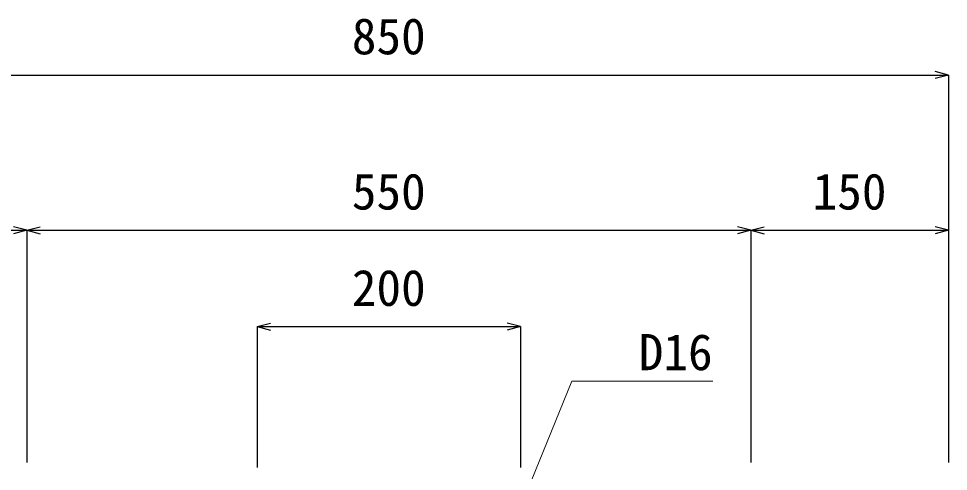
# Model space of a CAD drawing. Units: millimetres, scale not verified. Extents: x -9755 to 16726, y -7413 to 2028.
# Drawn here: x 4403 to 5109, y 452 to 796 of the extents above; entities that cross this region are included whole.
import ezdxf
from ezdxf.enums import TextEntityAlignment as Align

# ---------------------------------------------------------------- set-up
doc = ezdxf.new("R2010")
doc.units = ezdxf.units.MM
doc.header["$LTSCALE"] = 15
doc.layers.add('0-6_寸法', color=4, linetype='Continuous')
doc.layers.add('0-A', color=7, linetype='Continuous', lineweight=18)
doc.styles.add('ＭＳ ゴシック', font='')
doc.styles.get('ＭＳ ゴシック').set_extended_font_data('MS Gothic')

msp = doc.modelspace()

# ---------------------------------------------------------------- linework, layer by layer
at = {"layer": '0-6_寸法'}
for p, q in [((5109.36, 753.48), (5099.21, 756.2)), ((4259.36, 753.48), (5109.36, 753.48)), ((5109.36, 753.48), (5099.21, 750.76)), ((5109.36, 753.48), (5109.36, 635.53)), ((4409.36, 635.53), (4399.21, 638.25)), ((4409.36, 635.53), (4419.5, 638.25)), ((4959.36, 635.53), (4949.21, 638.25)), ((4959.36, 635.53), (4969.5, 638.25)), ((5109.36, 635.53), (5099.21, 638.25)), ((4259.36, 635.53), (4409.36, 635.53)), ((4409.36, 635.53), (4399.21, 632.82)), ((4409.36, 635.53), (4409.36, 459.09)), ((4409.36, 635.53), (4959.36, 635.53)), ((4409.36, 635.53), (4419.5, 632.82)), ((4959.36, 635.53), (4949.21, 632.82)), ((4959.36, 635.53), (4959.36, 459.09)), ((4959.36, 635.53), (5109.36, 635.53)), ((4959.36, 635.53), (4969.5, 632.82)), ((5109.36, 635.53), (5099.21, 632.82)), ((5109.36, 635.53), (5109.36, 459.09)), ((4584.36, 562.33), (4594.5, 565.05)), ((4784.36, 562.33), (4774.21, 565.05)), ((4584.36, 562.33), (4784.36, 562.33)), ((4584.36, 562.33), (4594.5, 559.61)), ((4584.36, 562.33), (4584.36, 455.23)), ((4784.36, 562.33), (4774.21, 559.61)), ((4784.36, 562.33), (4784.36, 455.23))]:
    msp.add_line(p, q, dxfattribs=at)
at = {"layer": '0-A'}
msp.add_lwpolyline([(4779.76, 413.85), (4823.29, 520.99), (4930.43, 520.99)], dxfattribs=at)

# ---------------------------------------------------------------- texts
at = {"layer": '0-6_寸法', "style": 'ＭＳ ゴシック'}
for s, p in [('850', (4656.23, 760.98)), ('550', (4656.23, 643.03)), ('150', (5006.23, 643.03)), ('200', (4656.23, 569.83))]:
    msp.add_text(s, height=27.49, dxfattribs=at).set_placement(p, align=Align.BOTTOM_LEFT)
at = {"layer": '0-A', "color": 4, "style": 'ＭＳ ゴシック'}
msp.add_text('D16', height=27.49, dxfattribs=at).set_placement((4874.18, 520.99), align=Align.BOTTOM_LEFT)

doc.saveas('drawing.dxf')
